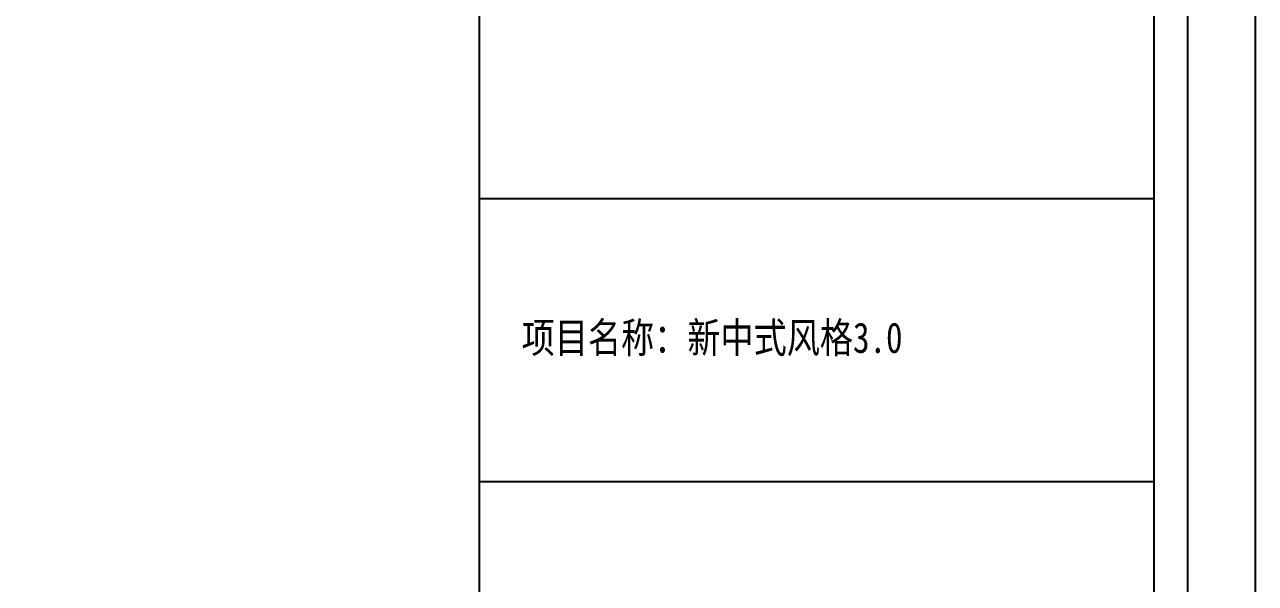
# Model space of a CAD drawing. Extents: x 422240 to 534325, y -8262 to 172635.
# Drawn here: x 531377 to 533489, y 120928 to 121886 of the extents above; entities that cross this region are included whole.
import ezdxf

# ---------------------------------------------------------------- set-up
doc = ezdxf.new("R2010")
doc.units = 0
doc.header["$LTSCALE"] = 1000
doc.header["$MEASUREMENT"] = 0
doc.styles.add('WJ', font='', dxfattribs={"width": 0.8, "height": 135})
doc.styles.get('WJ').set_extended_font_data('FangSong_GB2312')

# ---------------------------------------------------------------- blocks, each defined once
blk = doc.blocks.new('厨房摆放方案图框')
at = {"color": 251}
blk.add_line((25026.8, 493.2), (25026.8, 17757), dxfattribs=at)
for p, q in [((21375.6, 667.1), (21375.6, 17583.2)), ((24852.9, 667.1), (24852.9, 17583.2)), ((21375.6, 13356), (24852.9, 13356)), ((21375.6, 11897.8), (24852.9, 11897.8))]:
    blk.add_line(p, q)
blk.add_lwpolyline([(-25.1, 145.5), (25374.5, 145.5), (25374.5, 18104.8), (-25.1, 18104.8)], close=True)
at = {"insert": (21593.2, 12717.1), "char_height": 156.481, "width": 2682.367, "attachment_point": 1, "style": 'WJ'}
blk.add_mtext('{\\fSimSun|b0|i0|c134|p2;项目名称：新中式风格}3.0', dxfattribs=at)

msp = doc.modelspace()

# ---------------------------------------------------------------- block references
at = {"xscale": 0.3330153595476334, "yscale": 0.3330153595476334, "zscale": 0.3330153595476334}
msp.add_blockref('厨房摆放方案图框', (525038.8, 117140.4), dxfattribs=at)

doc.saveas('drawing.dxf')
